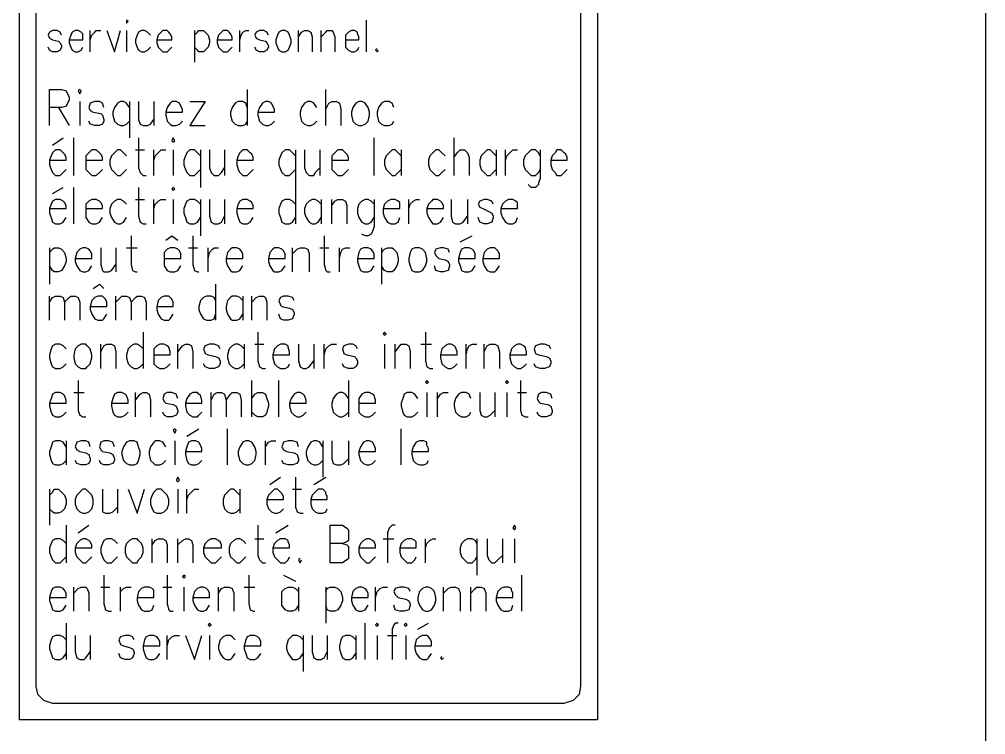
# Model space of a CAD drawing. Header units: millimetres. Extents: x 112 to 1408, y 148 to 1021.
# Drawn here: x 591 to 649.5, y 278.1 to 321.4 of the extents above; entities that cross this region are included whole.
import ezdxf

# ---------------------------------------------------------------- set-up
doc = ezdxf.new("R2010")
doc.units = ezdxf.units.MM
doc.layers.get('0').update_dxf_attribs({"color": 5, "lineweight": 30})

msp = doc.modelspace()

# ---------------------------------------------------------------- linework, layer by layer
for p, q in [((649.521, 234.499), (649.521, 366.999)), ((591.021, 278.999), (591.021, 353.999)), ((626.021, 353.999), (626.021, 278.999)), ((626.021, 278.999), (591.021, 278.999))]:
    msp.add_line(p, q)
for points in [[(591.021, 278.999), (591.021, 353.999)], [(626.021, 353.999), (626.021, 278.999)], [(592.026, 351.992), (592.026, 281.008)], [(625.015, 281.008), (625.015, 351.992)], [(597.509, 321.244), (597.509, 321.153), (597.601, 321.244), (597.509, 321.335), (597.509, 321.244), (597.509, 321.244)], [(612.039, 319.42), (612.039, 321.335)], [(593.58, 320.423), (593.489, 320.606), (593.306, 320.697), (593.032, 320.697), (592.849, 320.606), (592.758, 320.423), (592.849, 320.241), (593.032, 320.149), (593.398, 320.058), (593.489, 319.967), (593.58, 319.785), (593.58, 319.693), (593.489, 319.511), (593.306, 319.42), (593.032, 319.42), (592.849, 319.511), (592.758, 319.693)], [(594.037, 320.149), (594.86, 320.149), (594.86, 320.332), (594.86, 320.514), (594.768, 320.606), (594.586, 320.697), (594.403, 320.697), (594.22, 320.606), (594.129, 320.423), (594.037, 320.149), (594.037, 319.967), (594.129, 319.693), (594.22, 319.511), (594.403, 319.42), (594.586, 319.42), (594.768, 319.511), (594.86, 319.693)], [(595.316, 319.42), (595.316, 320.697)], [(595.316, 320.149), (595.408, 320.423), (595.591, 320.606), (595.682, 320.697), (595.956, 320.697)], [(596.322, 320.697), (596.778, 319.42), (597.144, 320.697)], [(597.509, 320.697), (597.509, 319.42)], [(598.971, 320.423), (598.789, 320.606), (598.606, 320.697), (598.423, 320.697), (598.24, 320.606), (598.149, 320.423), (598.058, 320.149), (598.058, 319.967), (598.149, 319.693), (598.24, 319.511), (598.423, 319.42), (598.606, 319.42), (598.789, 319.511), (598.971, 319.693)], [(599.337, 320.149), (600.251, 320.149), (600.251, 320.332), (600.159, 320.514), (600.068, 320.606), (599.976, 320.697), (599.702, 320.697), (599.611, 320.606), (599.428, 320.423), (599.337, 320.149), (599.337, 319.967), (599.428, 319.693), (599.611, 319.511), (599.702, 319.42), (599.976, 319.42), (600.068, 319.511), (600.251, 319.693)], [(601.621, 320.697), (601.621, 318.781)], [(601.621, 320.423), (601.804, 320.606), (601.895, 320.697), (602.169, 320.697), (602.261, 320.606), (602.444, 320.423), (602.535, 320.149), (602.535, 319.967), (602.444, 319.693), (602.261, 319.511), (602.169, 319.42), (601.895, 319.42), (601.804, 319.511), (601.621, 319.693)], [(602.992, 320.149), (603.906, 320.149), (603.906, 320.332), (603.814, 320.514), (603.723, 320.606), (603.631, 320.697), (603.357, 320.697), (603.266, 320.606), (603.083, 320.423), (602.992, 320.149), (602.992, 319.967), (603.083, 319.693), (603.266, 319.511), (603.357, 319.42), (603.631, 319.42), (603.723, 319.511), (603.906, 319.693)], [(604.362, 319.42), (604.362, 320.697)], [(604.362, 320.149), (604.454, 320.423), (604.545, 320.606), (604.728, 320.697), (604.911, 320.697)], [(606.098, 320.423), (606.007, 320.606), (605.824, 320.697), (605.55, 320.697), (605.367, 320.606), (605.276, 320.423), (605.367, 320.241), (605.55, 320.149), (605.916, 320.058), (606.007, 319.967), (606.098, 319.785), (606.098, 319.693), (606.007, 319.511), (605.824, 319.42), (605.55, 319.42), (605.367, 319.511), (605.276, 319.693)], [(606.921, 320.697), (606.738, 320.606), (606.647, 320.423), (606.555, 320.149), (606.555, 319.967), (606.647, 319.693), (606.738, 319.511), (606.921, 319.42), (607.105, 319.42), (607.288, 319.511), (607.379, 319.693), (607.47, 319.967), (607.47, 320.149), (607.379, 320.423), (607.288, 320.606), (607.105, 320.697), (606.921, 320.697), (606.921, 320.697)], [(607.927, 319.42), (607.927, 320.697)], [(607.927, 320.332), (608.11, 320.606), (608.293, 320.697), (608.476, 320.697), (608.658, 320.606), (608.75, 320.332), (608.75, 319.42)], [(609.298, 319.42), (609.298, 320.697)], [(609.298, 320.332), (609.572, 320.606), (609.663, 320.697), (609.938, 320.697), (610.029, 320.606), (610.12, 320.332), (610.12, 319.42)], [(610.76, 320.149), (611.582, 320.149), (611.582, 320.332), (611.491, 320.514), (611.491, 320.606), (611.308, 320.697), (611.125, 320.697), (610.943, 320.606), (610.76, 320.423), (610.76, 320.149), (610.76, 319.967), (610.76, 319.693), (610.943, 319.511), (611.125, 319.42), (611.308, 319.42), (611.491, 319.511), (611.582, 319.693)], [(612.679, 319.602), (612.587, 319.511), (612.679, 319.42), (612.77, 319.511)], [(592.849, 314.949), (592.849, 317.139), (593.58, 317.139), (593.855, 317.048), (593.946, 316.865), (594.037, 316.683), (594.037, 316.5), (593.946, 316.318), (593.855, 316.135), (593.58, 316.044), (592.849, 316.044)], [(594.586, 317.048), (594.677, 316.865), (594.768, 317.048), (594.677, 317.139), (594.586, 317.048), (594.586, 317.048)], [(604.819, 317.139), (604.819, 314.949)], [(609.572, 314.949), (609.572, 317.139)], [(593.398, 316.044), (594.037, 314.949)], [(594.677, 316.409), (594.677, 314.949)], [(596.139, 316.044), (596.047, 316.318), (595.865, 316.409), (595.591, 316.409), (595.316, 316.318), (595.225, 316.044), (595.316, 315.862), (595.499, 315.77), (595.956, 315.679), (596.047, 315.588), (596.139, 315.314), (596.139, 315.223), (596.047, 315.04), (595.865, 314.949), (595.591, 314.949), (595.316, 315.04), (595.225, 315.223)], [(597.692, 316.044), (597.509, 316.318), (597.327, 316.409), (597.144, 316.409), (596.961, 316.318), (596.778, 316.044), (596.687, 315.77), (596.687, 315.588), (596.778, 315.223), (596.961, 315.04), (597.144, 314.949), (597.327, 314.949), (597.509, 315.04), (597.692, 315.223)], [(597.692, 316.409), (597.692, 314.219)], [(598.24, 316.409), (598.24, 315.314), (598.332, 315.04), (598.515, 314.949), (598.789, 314.949), (598.971, 315.04), (599.154, 315.314)], [(599.154, 316.409), (599.154, 314.949)], [(599.885, 315.77), (600.89, 315.77), (600.89, 315.953), (600.799, 316.135), (600.707, 316.318), (600.525, 316.409), (600.251, 316.409), (600.159, 316.318), (599.976, 316.044), (599.885, 315.77), (599.885, 315.588), (599.976, 315.223), (600.159, 315.04), (600.251, 314.949), (600.525, 314.949), (600.707, 315.04), (600.89, 315.223)], [(601.347, 316.409), (602.261, 316.409), (601.347, 314.949), (602.261, 314.949)], [(604.819, 316.044), (604.728, 316.318), (604.545, 316.409), (604.271, 316.409), (604.088, 316.318), (603.906, 316.044), (603.814, 315.77), (603.814, 315.588), (603.906, 315.223), (604.088, 315.04), (604.271, 314.949), (604.545, 314.949), (604.728, 315.04), (604.819, 315.223)], [(605.459, 315.77), (606.464, 315.77), (606.464, 315.953), (606.373, 316.135), (606.281, 316.318), (606.098, 316.409), (605.916, 316.409), (605.733, 316.318), (605.55, 316.044), (605.459, 315.77), (605.459, 315.588), (605.55, 315.223), (605.733, 315.04), (605.916, 314.949), (606.098, 314.949), (606.281, 315.04), (606.464, 315.223)], [(609.024, 316.044), (608.841, 316.318), (608.658, 316.409), (608.476, 316.409), (608.293, 316.318), (608.11, 316.044), (608.019, 315.77), (608.019, 315.588), (608.11, 315.223), (608.293, 315.04), (608.476, 314.949), (608.658, 314.949), (608.841, 315.04), (609.024, 315.223)], [(609.572, 315.953), (609.755, 316.318), (609.938, 316.409), (610.212, 316.409), (610.394, 316.318), (610.486, 315.953), (610.486, 314.949)], [(611.582, 316.409), (611.4, 316.318), (611.217, 316.044), (611.125, 315.77), (611.125, 315.588), (611.217, 315.223), (611.4, 315.04), (611.582, 314.949), (611.765, 314.949), (611.948, 315.04), (612.13, 315.223), (612.222, 315.588), (612.222, 315.77), (612.13, 316.044), (611.948, 316.318), (611.765, 316.409), (611.582, 316.409), (611.582, 316.409)], [(613.684, 316.044), (613.592, 316.318), (613.41, 316.409), (613.136, 316.409), (612.953, 316.318), (612.77, 316.044), (612.679, 315.77), (612.679, 315.588), (612.77, 315.223), (612.953, 315.04), (613.136, 314.949), (613.41, 314.949), (613.592, 315.04), (613.684, 315.223)], [(593.032, 313.763), (593.672, 314.219)], [(594.311, 311.939), (594.311, 314.219)], [(598.24, 314.219), (598.24, 312.395), (598.332, 312.121), (598.515, 311.939), (598.697, 311.939)], [(600.251, 314.037), (600.342, 313.946), (600.433, 314.037), (600.342, 314.219), (600.251, 314.037), (600.251, 314.037)], [(612.496, 311.939), (612.496, 314.219)], [(617.339, 311.939), (617.339, 314.219)], [(592.849, 312.851), (593.855, 312.851), (593.855, 313.033), (593.763, 313.216), (593.672, 313.307), (593.489, 313.489), (593.215, 313.489), (593.032, 313.307), (592.941, 313.125), (592.849, 312.851), (592.849, 312.577), (592.941, 312.303), (593.032, 312.121), (593.215, 311.939), (593.489, 311.939), (593.672, 312.121), (593.855, 312.303)], [(595.042, 312.851), (596.047, 312.851), (596.047, 313.033), (595.956, 313.216), (595.865, 313.307), (595.682, 313.489), (595.408, 313.489), (595.225, 313.307), (595.042, 313.125), (595.042, 312.851), (595.042, 312.577), (595.042, 312.303), (595.225, 312.121), (595.408, 311.939), (595.682, 311.939), (595.865, 312.121), (596.047, 312.303)], [(597.509, 313.125), (597.327, 313.307), (597.144, 313.489), (596.961, 313.489), (596.778, 313.307), (596.596, 313.125), (596.504, 312.851), (596.504, 312.577), (596.596, 312.303), (596.778, 312.121), (596.961, 311.939), (597.144, 311.939), (597.327, 312.121), (597.509, 312.303)], [(598.058, 313.489), (598.606, 313.489)], [(599.154, 311.939), (599.154, 313.489)], [(599.154, 312.851), (599.246, 313.125), (599.428, 313.307), (599.611, 313.489), (599.885, 313.489)], [(600.342, 313.489), (600.342, 311.939)], [(601.987, 313.125), (601.804, 313.307), (601.621, 313.489), (601.347, 313.489), (601.164, 313.307), (601.073, 313.125), (600.982, 312.851), (600.982, 312.577), (601.073, 312.303), (601.164, 312.121), (601.347, 311.939), (601.621, 311.939), (601.804, 312.121), (601.987, 312.303)], [(601.987, 313.489), (601.987, 311.209)], [(602.535, 313.489), (602.535, 312.395), (602.626, 312.121), (602.809, 311.939), (603.083, 311.939), (603.266, 312.121), (603.449, 312.395)], [(603.449, 313.489), (603.449, 311.939)], [(604.18, 312.851), (605.185, 312.851), (605.185, 313.033), (605.093, 313.216), (605.002, 313.307), (604.819, 313.489), (604.545, 313.489), (604.362, 313.307), (604.271, 313.125), (604.18, 312.851), (604.18, 312.577), (604.271, 312.303), (604.362, 312.121), (604.545, 311.939), (604.819, 311.939), (605.002, 312.121), (605.185, 312.303)], [(607.745, 313.125), (607.562, 313.307), (607.379, 313.489), (607.105, 313.489), (606.921, 313.307), (606.829, 313.125), (606.738, 312.851), (606.738, 312.577), (606.829, 312.303), (606.921, 312.121), (607.105, 311.939), (607.379, 311.939), (607.562, 312.121), (607.745, 312.303)], [(607.745, 313.489), (607.745, 311.209)], [(608.293, 313.489), (608.293, 312.395), (608.384, 312.121), (608.567, 311.939), (608.841, 311.939), (608.932, 312.121), (609.207, 312.395)], [(609.207, 313.489), (609.207, 311.939)], [(609.938, 312.851), (610.943, 312.851), (610.943, 313.033), (610.851, 313.216), (610.76, 313.307), (610.577, 313.489), (610.303, 313.489), (610.12, 313.307), (609.938, 313.125), (609.938, 312.851), (609.938, 312.577), (609.938, 312.303), (610.12, 312.121), (610.303, 311.939), (610.577, 311.939), (610.76, 312.121), (610.943, 312.303)], [(614.141, 313.125), (613.958, 313.307), (613.775, 313.489), (613.592, 313.489), (613.41, 313.307), (613.227, 313.125), (613.136, 312.851), (613.136, 312.577), (613.227, 312.303), (613.41, 312.121), (613.592, 311.939), (613.775, 311.939), (613.958, 312.121), (614.141, 312.303)], [(614.141, 313.489), (614.141, 311.939)], [(616.79, 313.125), (616.608, 313.307), (616.425, 313.489), (616.242, 313.489), (616.06, 313.307), (615.877, 313.125), (615.785, 312.851), (615.785, 312.577), (615.877, 312.303), (616.06, 312.121), (616.242, 311.939), (616.425, 311.939), (616.608, 312.121), (616.79, 312.303)], [(617.339, 313.033), (617.521, 313.307), (617.704, 313.489), (617.978, 313.489), (618.161, 313.307), (618.252, 313.033), (618.252, 311.939)], [(619.897, 313.125), (619.714, 313.307), (619.532, 313.489), (619.349, 313.489), (619.166, 313.307), (618.983, 313.125), (618.892, 312.851), (618.892, 312.577), (618.983, 312.303), (619.166, 312.121), (619.349, 311.939), (619.532, 311.939), (619.714, 312.121), (619.897, 312.303)], [(619.897, 313.489), (619.897, 311.939)], [(620.445, 311.939), (620.445, 313.489)], [(620.445, 312.851), (620.537, 313.125), (620.72, 313.307), (620.902, 313.489), (621.176, 313.489)], [(622.548, 313.125), (622.457, 313.307), (622.274, 313.489), (622, 313.489), (621.816, 313.307), (621.633, 313.125), (621.542, 312.851), (621.542, 312.577), (621.633, 312.303), (621.816, 312.121), (622, 311.939), (622.274, 311.939), (622.457, 312.121), (622.548, 312.303)], [(622.548, 313.489), (622.548, 311.756), (622.457, 311.482), (622.457, 311.391), (622.274, 311.209), (622, 311.209), (621.816, 311.391)], [(623.188, 312.851), (624.193, 312.851), (624.193, 313.033), (624.102, 313.216), (624.01, 313.307), (623.828, 313.489), (623.553, 313.489), (623.462, 313.307), (623.279, 313.125), (623.188, 312.851), (623.188, 312.577), (623.279, 312.303), (623.462, 312.121), (623.553, 311.939), (623.828, 311.939), (624.01, 312.121), (624.193, 312.303)], [(593.032, 310.844), (593.672, 311.209)], [(594.311, 309.018), (594.311, 311.209)], [(598.24, 311.209), (598.24, 309.474), (598.332, 309.109), (598.515, 309.018), (598.697, 309.018)], [(600.251, 311.117), (600.342, 311.026), (600.433, 311.117), (600.342, 311.209), (600.251, 311.117), (600.251, 311.117)], [(607.745, 311.209), (607.745, 309.018)], [(592.849, 309.931), (593.855, 309.931), (593.855, 310.114), (593.763, 310.296), (593.672, 310.388), (593.489, 310.479), (593.215, 310.479), (593.032, 310.388), (592.941, 310.205), (592.849, 309.931), (592.849, 309.656), (592.941, 309.383), (593.032, 309.109), (593.215, 309.018), (593.489, 309.018), (593.672, 309.109), (593.855, 309.383)], [(595.042, 309.931), (596.047, 309.931), (596.047, 310.114), (595.956, 310.296), (595.865, 310.388), (595.682, 310.479), (595.408, 310.479), (595.225, 310.388), (595.042, 310.205), (595.042, 309.931), (595.042, 309.656), (595.042, 309.383), (595.225, 309.109), (595.408, 309.018), (595.682, 309.018), (595.865, 309.109), (596.047, 309.383)], [(597.509, 310.205), (597.327, 310.388), (597.144, 310.479), (596.961, 310.479), (596.778, 310.388), (596.596, 310.205), (596.504, 309.931), (596.504, 309.656), (596.596, 309.383), (596.778, 309.109), (596.961, 309.018), (597.144, 309.018), (597.327, 309.109), (597.509, 309.383)], [(598.058, 310.479), (598.606, 310.479)], [(599.154, 309.018), (599.154, 310.479)], [(599.154, 309.931), (599.246, 310.205), (599.428, 310.388), (599.611, 310.479), (599.885, 310.479)], [(600.342, 310.479), (600.342, 309.018)], [(601.987, 310.205), (601.804, 310.388), (601.621, 310.479), (601.347, 310.479), (601.164, 310.388), (601.073, 310.205), (600.982, 309.931), (600.982, 309.656), (601.073, 309.383), (601.164, 309.109), (601.347, 309.018), (601.621, 309.018), (601.804, 309.109), (601.987, 309.383)], [(601.987, 310.479), (601.987, 308.288)], [(602.535, 310.479), (602.535, 309.474), (602.626, 309.109), (602.809, 309.018), (603.083, 309.018), (603.266, 309.109), (603.449, 309.474)], [(603.449, 310.479), (603.449, 309.018)], [(604.18, 309.931), (605.185, 309.931), (605.185, 310.114), (605.093, 310.296), (605.002, 310.388), (604.819, 310.479), (604.545, 310.479), (604.362, 310.388), (604.271, 310.205), (604.18, 309.931), (604.18, 309.656), (604.271, 309.383), (604.362, 309.109), (604.545, 309.018), (604.819, 309.018), (605.002, 309.109), (605.185, 309.383)], [(607.745, 310.205), (607.562, 310.388), (607.379, 310.479), (607.105, 310.479), (606.921, 310.388), (606.829, 310.205), (606.738, 309.931), (606.738, 309.656), (606.829, 309.383), (606.921, 309.109), (607.105, 309.018), (607.379, 309.018), (607.562, 309.109), (607.745, 309.383)], [(609.298, 310.205), (609.115, 310.388), (608.932, 310.479), (608.75, 310.479), (608.567, 310.388), (608.384, 310.205), (608.293, 309.931), (608.293, 309.656), (608.384, 309.383), (608.567, 309.109), (608.75, 309.018), (608.932, 309.018), (609.115, 309.109), (609.298, 309.383)], [(609.298, 310.479), (609.298, 309.018)], [(609.938, 309.018), (609.938, 310.479)], [(609.938, 310.114), (610.12, 310.388), (610.303, 310.479), (610.577, 310.479), (610.76, 310.388), (610.851, 310.114), (610.851, 309.018)], [(612.496, 310.205), (612.313, 310.388), (612.13, 310.479), (611.948, 310.479), (611.765, 310.388), (611.582, 310.205), (611.491, 309.931), (611.491, 309.656), (611.582, 309.383), (611.765, 309.109), (611.948, 309.018), (612.13, 309.018), (612.313, 309.109), (612.496, 309.383)], [(612.496, 310.479), (612.496, 308.835), (612.405, 308.562), (612.313, 308.379), (612.13, 308.288), (611.948, 308.288), (611.765, 308.379)], [(613.044, 309.931), (614.049, 309.931), (614.049, 310.114), (614.049, 310.296), (613.958, 310.388), (613.775, 310.479), (613.501, 310.479), (613.318, 310.388), (613.136, 310.205), (613.044, 309.931), (613.044, 309.656), (613.136, 309.383), (613.318, 309.109), (613.501, 309.018), (613.775, 309.018), (613.958, 309.109), (614.049, 309.383)], [(614.598, 309.018), (614.598, 310.479)], [(614.598, 309.931), (614.689, 310.205), (614.872, 310.388), (615.054, 310.479), (615.237, 310.479)], [(615.694, 309.931), (616.699, 309.931), (616.699, 310.114), (616.608, 310.296), (616.516, 310.388), (616.334, 310.479), (616.06, 310.479), (615.968, 310.388), (615.785, 310.205), (615.694, 309.931), (615.694, 309.656), (615.785, 309.383), (615.968, 309.109), (616.06, 309.018), (616.334, 309.018), (616.516, 309.109), (616.699, 309.383)], [(617.156, 310.479), (617.156, 309.474), (617.247, 309.109), (617.43, 309.018), (617.704, 309.018), (617.887, 309.109), (618.161, 309.474)], [(618.161, 310.479), (618.161, 309.018)], [(619.714, 310.205), (619.623, 310.388), (619.349, 310.479), (619.166, 310.479), (618.892, 310.388), (618.801, 310.205), (618.892, 310.023), (619.075, 309.931), (619.44, 309.749), (619.623, 309.656), (619.714, 309.474), (619.714, 309.383), (619.623, 309.109), (619.349, 309.018), (619.166, 309.018), (618.892, 309.109), (618.801, 309.383)], [(620.171, 309.931), (621.176, 309.931), (621.176, 310.114), (621.176, 310.296), (621.085, 310.388), (620.902, 310.479), (620.628, 310.479), (620.445, 310.388), (620.263, 310.205), (620.171, 309.931), (620.171, 309.656), (620.263, 309.383), (620.445, 309.109), (620.628, 309.018), (620.902, 309.018), (621.085, 309.109), (621.176, 309.383)], [(597.784, 308.288), (597.784, 306.554), (597.875, 306.189), (598.058, 306.098), (598.149, 306.098)], [(599.885, 308.014), (600.251, 308.288), (600.616, 308.014)], [(601.53, 308.288), (601.53, 306.554), (601.621, 306.189), (601.804, 306.098), (601.895, 306.098)], [(609.481, 308.288), (609.481, 306.554), (609.572, 306.189), (609.663, 306.098), (609.846, 306.098)], [(617.704, 307.923), (618.435, 308.288)], [(592.849, 307.558), (592.849, 305.368)], [(592.849, 307.284), (593.032, 307.467), (593.124, 307.558), (593.398, 307.558), (593.58, 307.467), (593.763, 307.284), (593.855, 306.919), (593.855, 306.737), (593.763, 306.463), (593.58, 306.189), (593.398, 306.098), (593.124, 306.098), (593.032, 306.189), (592.849, 306.463)], [(594.403, 306.919), (595.408, 306.919), (595.408, 307.193), (595.316, 307.376), (595.225, 307.467), (595.042, 307.558), (594.86, 307.558), (594.677, 307.467), (594.494, 307.284), (594.403, 306.919), (594.403, 306.737), (594.494, 306.463), (594.677, 306.189), (594.86, 306.098), (595.042, 306.098), (595.225, 306.189), (595.408, 306.463)], [(595.956, 307.558), (595.956, 306.554), (596.047, 306.189), (596.139, 306.098), (596.413, 306.098), (596.596, 306.189), (596.87, 306.554)], [(596.87, 307.558), (596.87, 306.098)], [(597.509, 307.558), (598.149, 307.558)], [(599.794, 306.919), (600.799, 306.919), (600.799, 307.193), (600.707, 307.376), (600.616, 307.467), (600.433, 307.558), (600.159, 307.558), (599.976, 307.467), (599.794, 307.284), (599.794, 306.919), (599.794, 306.737), (599.794, 306.463), (599.976, 306.189), (600.159, 306.098), (600.433, 306.098), (600.616, 306.189), (600.799, 306.463)], [(601.256, 307.558), (601.804, 307.558)], [(602.444, 306.098), (602.444, 307.558)], [(602.444, 306.919), (602.535, 307.284), (602.718, 307.467), (602.809, 307.558), (603.083, 307.558)], [(603.54, 306.919), (604.545, 306.919), (604.545, 307.193), (604.454, 307.376), (604.362, 307.467), (604.18, 307.558), (603.906, 307.558), (603.814, 307.467), (603.631, 307.284), (603.54, 306.919), (603.54, 306.737), (603.631, 306.463), (603.814, 306.189), (603.906, 306.098), (604.18, 306.098), (604.362, 306.189), (604.545, 306.463)], [(606.098, 306.919), (607.105, 306.919), (607.105, 307.193), (607.012, 307.376), (606.921, 307.467), (606.738, 307.558), (606.464, 307.558), (606.373, 307.467), (606.19, 307.284), (606.098, 306.919), (606.098, 306.737), (606.19, 306.463), (606.373, 306.189), (606.464, 306.098), (606.738, 306.098), (606.921, 306.189), (607.105, 306.463)], [(607.562, 306.098), (607.562, 307.558)], [(607.562, 307.193), (607.836, 307.467), (608.019, 307.558), (608.293, 307.558), (608.476, 307.467), (608.567, 307.193), (608.567, 306.098)], [(609.207, 307.558), (609.755, 307.558)], [(610.394, 306.098), (610.394, 307.558)], [(610.394, 306.919), (610.486, 307.284), (610.577, 307.467), (610.76, 307.558), (611.034, 307.558)], [(611.491, 306.919), (612.496, 306.919), (612.496, 307.193), (612.405, 307.376), (612.313, 307.467), (612.13, 307.558), (611.856, 307.558), (611.674, 307.467), (611.582, 307.284), (611.491, 306.919), (611.491, 306.737), (611.582, 306.463), (611.674, 306.189), (611.856, 306.098), (612.13, 306.098), (612.313, 306.189), (612.496, 306.463)], [(612.953, 307.558), (612.953, 305.368)], [(612.953, 307.284), (613.136, 307.467), (613.318, 307.558), (613.592, 307.558), (613.684, 307.467), (613.867, 307.284), (613.958, 306.919), (613.958, 306.737), (613.867, 306.463), (613.684, 306.189), (613.592, 306.098), (613.318, 306.098), (613.136, 306.189), (612.953, 306.463)], [(614.963, 307.558), (614.78, 307.467), (614.689, 307.284), (614.598, 306.919), (614.598, 306.737), (614.689, 306.463), (614.78, 306.189), (614.963, 306.098), (615.237, 306.098), (615.42, 306.189), (615.603, 306.463), (615.694, 306.737), (615.694, 306.919), (615.603, 307.284), (615.42, 307.467), (615.237, 307.558), (614.963, 307.558), (614.963, 307.558)], [(617.065, 307.284), (616.973, 307.467), (616.699, 307.558), (616.516, 307.558), (616.242, 307.467), (616.151, 307.284), (616.242, 307.102), (616.425, 306.919), (616.79, 306.828), (616.973, 306.737), (617.065, 306.554), (617.065, 306.463), (616.973, 306.189), (616.699, 306.098), (616.516, 306.098), (616.242, 306.189), (616.151, 306.463)], [(617.613, 306.919), (618.618, 306.919), (618.618, 307.193), (618.527, 307.376), (618.435, 307.467), (618.252, 307.558), (617.978, 307.558), (617.796, 307.467), (617.704, 307.284), (617.613, 306.919), (617.613, 306.737), (617.704, 306.463), (617.796, 306.189), (617.978, 306.098), (618.252, 306.098), (618.435, 306.189), (618.618, 306.463)], [(619.075, 306.919), (620.08, 306.919), (620.08, 307.193), (619.989, 307.376), (619.897, 307.467), (619.806, 307.558), (619.532, 307.558), (619.349, 307.467), (619.166, 307.284), (619.075, 306.919), (619.075, 306.737), (619.166, 306.463), (619.349, 306.189), (619.532, 306.098), (619.806, 306.098), (619.897, 306.189), (620.08, 306.463)], [(595.499, 305.095), (595.865, 305.368), (596.139, 305.095)], [(602.9, 305.368), (602.9, 303.179)], [(592.849, 303.179), (592.849, 304.639)], [(592.849, 304.274), (593.032, 304.547), (593.215, 304.639), (593.489, 304.639), (593.672, 304.547), (593.763, 304.274), (593.763, 303.179)], [(593.763, 304.274), (594.037, 304.547), (594.129, 304.639), (594.403, 304.639), (594.586, 304.547), (594.677, 304.274), (594.677, 303.179)], [(595.316, 304), (596.322, 304), (596.322, 304.274), (596.23, 304.456), (596.139, 304.547), (596.047, 304.639), (595.773, 304.639), (595.591, 304.547), (595.408, 304.365), (595.316, 304), (595.316, 303.817), (595.408, 303.544), (595.591, 303.27), (595.773, 303.179), (596.047, 303.179), (596.139, 303.27), (596.322, 303.544)], [(596.87, 303.179), (596.87, 304.639)], [(596.87, 304.274), (597.144, 304.547), (597.235, 304.639), (597.509, 304.639), (597.692, 304.547), (597.784, 304.274), (597.784, 303.179)], [(597.784, 304.274), (598.058, 304.547), (598.149, 304.639), (598.423, 304.639), (598.606, 304.547), (598.697, 304.274), (598.697, 303.179)], [(599.337, 304), (600.342, 304), (600.342, 304.274), (600.251, 304.456), (600.159, 304.547), (600.068, 304.639), (599.794, 304.639), (599.611, 304.547), (599.428, 304.365), (599.337, 304), (599.337, 303.817), (599.428, 303.544), (599.611, 303.27), (599.794, 303.179), (600.068, 303.179), (600.159, 303.27), (600.342, 303.544)], [(602.9, 304.365), (602.809, 304.547), (602.626, 304.639), (602.352, 304.639), (602.169, 304.547), (601.987, 304.365), (601.895, 304), (601.895, 303.817), (601.987, 303.544), (602.169, 303.27), (602.352, 303.179), (602.626, 303.179), (602.809, 303.27), (602.9, 303.544)], [(604.545, 304.365), (604.362, 304.547), (604.18, 304.639), (603.906, 304.639), (603.814, 304.547), (603.631, 304.365), (603.54, 304), (603.54, 303.817), (603.631, 303.544), (603.814, 303.27), (603.906, 303.179), (604.18, 303.179), (604.362, 303.27), (604.545, 303.544)], [(604.545, 304.639), (604.545, 303.179)], [(605.093, 303.179), (605.093, 304.639)], [(605.093, 304.274), (605.367, 304.547), (605.55, 304.639), (605.824, 304.639), (605.916, 304.547), (606.007, 304.274), (606.007, 303.179)], [(607.653, 304.365), (607.562, 304.547), (607.288, 304.639), (607.012, 304.639), (606.829, 304.547), (606.738, 304.365), (606.829, 304.091), (606.921, 304), (607.379, 303.909), (607.562, 303.817), (607.653, 303.635), (607.653, 303.544), (607.562, 303.27), (607.288, 303.179), (607.012, 303.179), (606.829, 303.27), (606.738, 303.544)], [(598.515, 302.449), (598.515, 300.259)], [(605.459, 302.449), (605.459, 300.716), (605.55, 300.351), (605.733, 300.259), (605.916, 300.259)], [(613.044, 302.358), (613.136, 302.267), (613.227, 302.358), (613.136, 302.449), (613.044, 302.358), (613.044, 302.358)], [(615.603, 302.449), (615.603, 300.716), (615.694, 300.351), (615.877, 300.259), (616.06, 300.259)], [(593.855, 301.445), (593.672, 301.628), (593.489, 301.719), (593.215, 301.719), (593.032, 301.628), (592.941, 301.445), (592.849, 301.08), (592.849, 300.898), (592.941, 300.533), (593.032, 300.351), (593.215, 300.259), (593.489, 300.259), (593.672, 300.351), (593.855, 300.533)], [(594.768, 301.719), (594.586, 301.628), (594.403, 301.445), (594.311, 301.08), (594.311, 300.898), (594.403, 300.533), (594.586, 300.351), (594.768, 300.259), (595.042, 300.259), (595.134, 300.351), (595.316, 300.533), (595.408, 300.898), (595.408, 301.08), (595.316, 301.445), (595.134, 301.628), (595.042, 301.719), (594.768, 301.719), (594.768, 301.719)], [(595.956, 300.259), (595.956, 301.719)], [(595.956, 301.263), (596.139, 301.628), (596.322, 301.719), (596.596, 301.719), (596.778, 301.628), (596.87, 301.263), (596.87, 300.259)], [(598.515, 301.445), (598.332, 301.628), (598.149, 301.719), (597.966, 301.719), (597.784, 301.628), (597.601, 301.445), (597.509, 301.08), (597.509, 300.898), (597.601, 300.533), (597.784, 300.351), (597.966, 300.259), (598.149, 300.259), (598.332, 300.351), (598.515, 300.533)], [(599.154, 301.08), (600.159, 301.08), (600.159, 301.263), (600.068, 301.537), (599.976, 301.628), (599.794, 301.719), (599.52, 301.719), (599.337, 301.628), (599.154, 301.445), (599.154, 301.08), (599.154, 300.898), (599.154, 300.533), (599.337, 300.351), (599.52, 300.259), (599.794, 300.259), (599.976, 300.351), (600.159, 300.533)], [(600.616, 300.259), (600.616, 301.719)], [(600.616, 301.263), (600.89, 301.628), (601.073, 301.719), (601.256, 301.719), (601.438, 301.628), (601.53, 301.263), (601.53, 300.259)], [(603.175, 301.445), (603.083, 301.628), (602.809, 301.719), (602.535, 301.719), (602.261, 301.628), (602.169, 301.445), (602.261, 301.172), (602.444, 301.08), (602.9, 300.989), (603.083, 300.898), (603.175, 300.716), (603.175, 300.533), (603.083, 300.351), (602.809, 300.259), (602.535, 300.259), (602.261, 300.351), (602.169, 300.533)], [(604.636, 301.445), (604.454, 301.628), (604.271, 301.719), (604.088, 301.719), (603.906, 301.628), (603.723, 301.445), (603.631, 301.08), (603.631, 300.898), (603.723, 300.533), (603.906, 300.351), (604.088, 300.259), (604.271, 300.259), (604.454, 300.351), (604.636, 300.533)], [(604.636, 301.719), (604.636, 300.259)], [(605.276, 301.719), (605.824, 301.719)], [(606.373, 301.08), (607.379, 301.08), (607.379, 301.263), (607.288, 301.537), (607.288, 301.628), (607.105, 301.719), (606.829, 301.719), (606.647, 301.628), (606.464, 301.445), (606.373, 301.08), (606.373, 300.898), (606.464, 300.533), (606.647, 300.351), (606.829, 300.259), (607.105, 300.259), (607.288, 300.351), (607.379, 300.533)], [(607.927, 301.719), (607.927, 300.716), (608.019, 300.351), (608.201, 300.259), (608.384, 300.259), (608.567, 300.351), (608.841, 300.716)], [(608.841, 301.719), (608.841, 300.259)], [(609.481, 300.259), (609.481, 301.719)], [(609.481, 301.08), (609.572, 301.445), (609.755, 301.628), (609.938, 301.719), (610.212, 301.719)], [(611.491, 301.445), (611.4, 301.628), (611.217, 301.719), (610.943, 301.719), (610.669, 301.628), (610.577, 301.445), (610.669, 301.172), (610.851, 301.08), (611.308, 300.989), (611.4, 300.898), (611.491, 300.716), (611.491, 300.533), (611.4, 300.351), (611.217, 300.259), (610.943, 300.259), (610.669, 300.351), (610.577, 300.533)], [(613.136, 301.719), (613.136, 300.259)], [(613.775, 300.259), (613.775, 301.719)], [(613.775, 301.263), (614.049, 301.628), (614.141, 301.719), (614.415, 301.719), (614.598, 301.628), (614.689, 301.263), (614.689, 300.259)], [(615.329, 301.719), (615.968, 301.719)], [(616.516, 301.08), (617.521, 301.08), (617.521, 301.263), (617.43, 301.537), (617.339, 301.628), (617.156, 301.719), (616.973, 301.719), (616.79, 301.628), (616.608, 301.445), (616.516, 301.08), (616.516, 300.898), (616.608, 300.533), (616.79, 300.351), (616.973, 300.259), (617.156, 300.259), (617.339, 300.351), (617.521, 300.533)], [(618.07, 300.259), (618.07, 301.719)], [(618.07, 301.08), (618.161, 301.445), (618.252, 301.628), (618.435, 301.719), (618.709, 301.719)], [(619.166, 300.259), (619.166, 301.719)], [(619.166, 301.263), (619.349, 301.628), (619.532, 301.719), (619.806, 301.719), (619.989, 301.628), (620.08, 301.263), (620.08, 300.259)], [(620.72, 301.08), (621.725, 301.08), (621.725, 301.263), (621.633, 301.537), (621.542, 301.628), (621.359, 301.719), (621.176, 301.719), (620.994, 301.628), (620.811, 301.445), (620.72, 301.08), (620.72, 300.898), (620.811, 300.533), (620.994, 300.351), (621.176, 300.259), (621.359, 300.259), (621.542, 300.351), (621.725, 300.533)], [(623.188, 301.445), (623.097, 301.628), (622.823, 301.719), (622.548, 301.719), (622.274, 301.628), (622.183, 301.445), (622.274, 301.172), (622.457, 301.08), (622.914, 300.989), (623.097, 300.898), (623.188, 300.716), (623.188, 300.533), (623.097, 300.351), (622.823, 300.259), (622.548, 300.259), (622.274, 300.351), (622.183, 300.533)], [(594.586, 299.53), (594.586, 297.705), (594.677, 297.431), (594.86, 297.34), (595.042, 297.34)], [(605.093, 297.34), (605.093, 299.53)], [(606.738, 297.34), (606.738, 299.53)], [(610.943, 299.53), (610.943, 297.34)], [(615.603, 299.438), (615.694, 299.347), (615.785, 299.438), (615.694, 299.53), (615.603, 299.438), (615.603, 299.438)], [(620.445, 299.438), (620.537, 299.347), (620.628, 299.438), (620.537, 299.53), (620.445, 299.438), (620.445, 299.438)], [(621.359, 299.53), (621.359, 297.705), (621.45, 297.431), (621.633, 297.34), (621.816, 297.34)], [(592.849, 298.161), (593.855, 298.161), (593.855, 298.344), (593.763, 298.617), (593.672, 298.708), (593.489, 298.8), (593.215, 298.8), (593.032, 298.708), (592.941, 298.435), (592.849, 298.161), (592.849, 297.979), (592.941, 297.614), (593.032, 297.431), (593.215, 297.34), (593.489, 297.34), (593.672, 297.431), (593.855, 297.614)], [(594.311, 298.8), (594.951, 298.8)], [(596.596, 298.161), (597.601, 298.161), (597.601, 298.344), (597.509, 298.617), (597.418, 298.708), (597.235, 298.8), (596.961, 298.8), (596.778, 298.708), (596.687, 298.435), (596.596, 298.161), (596.596, 297.979), (596.687, 297.614), (596.778, 297.431), (596.961, 297.34), (597.235, 297.34), (597.418, 297.431), (597.601, 297.614)], [(598.058, 297.34), (598.058, 298.8)], [(598.058, 298.344), (598.332, 298.708), (598.515, 298.8), (598.697, 298.8), (598.88, 298.708), (598.971, 298.344), (598.971, 297.34)], [(600.616, 298.435), (600.525, 298.708), (600.251, 298.8), (599.976, 298.8), (599.794, 298.708), (599.702, 298.435), (599.794, 298.252), (599.885, 298.161), (600.342, 298.07), (600.525, 297.979), (600.616, 297.705), (600.616, 297.614), (600.525, 297.431), (600.251, 297.34), (599.976, 297.34), (599.794, 297.431), (599.702, 297.614)], [(601.073, 298.161), (602.078, 298.161), (602.078, 298.344), (601.987, 298.617), (601.895, 298.708), (601.804, 298.8), (601.53, 298.8), (601.347, 298.708), (601.164, 298.435), (601.073, 298.161), (601.073, 297.979), (601.164, 297.614), (601.347, 297.431), (601.53, 297.34), (601.804, 297.34), (601.895, 297.431), (602.078, 297.614)], [(602.626, 297.34), (602.626, 298.8)], [(602.626, 298.344), (602.809, 298.708), (602.992, 298.8), (603.266, 298.8), (603.449, 298.708), (603.54, 298.344), (603.54, 297.34)], [(603.54, 298.344), (603.814, 298.708), (603.906, 298.8), (604.18, 298.8), (604.362, 298.708), (604.454, 298.344), (604.454, 297.34)], [(605.093, 298.435), (605.276, 298.708), (605.459, 298.8), (605.733, 298.8), (605.916, 298.708), (606.007, 298.435), (606.098, 298.161), (606.098, 297.979), (606.007, 297.614), (605.916, 297.431), (605.733, 297.34), (605.459, 297.34), (605.276, 297.431), (605.093, 297.614)], [(607.379, 298.161), (608.384, 298.161), (608.384, 298.344), (608.293, 298.617), (608.201, 298.708), (608.019, 298.8), (607.836, 298.8), (607.653, 298.708), (607.47, 298.435), (607.379, 298.161), (607.379, 297.979), (607.47, 297.614), (607.653, 297.431), (607.836, 297.34), (608.019, 297.34), (608.201, 297.431), (608.384, 297.614)], [(610.943, 298.435), (610.76, 298.708), (610.577, 298.8), (610.394, 298.8), (610.212, 298.708), (610.029, 298.435), (609.938, 298.161), (609.938, 297.979), (610.029, 297.614), (610.212, 297.431), (610.394, 297.34), (610.577, 297.34), (610.76, 297.431), (610.943, 297.614)], [(611.582, 298.161), (612.587, 298.161), (612.587, 298.344), (612.496, 298.617), (612.405, 298.708), (612.222, 298.8), (611.948, 298.8), (611.765, 298.708), (611.582, 298.435), (611.582, 298.161), (611.582, 297.979), (611.582, 297.614), (611.765, 297.431), (611.948, 297.34), (612.222, 297.34), (612.405, 297.431), (612.587, 297.614)], [(615.146, 298.435), (614.963, 298.708), (614.78, 298.8), (614.506, 298.8), (614.323, 298.708), (614.232, 298.435), (614.141, 298.161), (614.141, 297.979), (614.232, 297.614), (614.323, 297.431), (614.506, 297.34), (614.78, 297.34), (614.963, 297.431), (615.146, 297.614)], [(615.694, 298.8), (615.694, 297.34)], [(616.334, 297.34), (616.334, 298.8)], [(616.334, 298.161), (616.334, 298.435), (616.516, 298.708), (616.699, 298.8), (616.973, 298.8)], [(618.344, 298.435), (618.252, 298.708), (618.07, 298.8), (617.796, 298.8), (617.613, 298.708), (617.43, 298.435), (617.339, 298.161), (617.339, 297.979), (617.43, 297.614), (617.613, 297.431), (617.796, 297.34), (618.07, 297.34), (618.252, 297.431), (618.344, 297.614)], [(618.892, 298.8), (618.892, 297.705), (618.983, 297.431), (619.166, 297.34), (619.349, 297.34), (619.532, 297.431), (619.806, 297.705)], [(619.806, 298.8), (619.806, 297.34)], [(620.537, 298.8), (620.537, 297.34)], [(621.176, 298.8), (621.725, 298.8)], [(623.279, 298.435), (623.188, 298.708), (622.914, 298.8), (622.64, 298.8), (622.457, 298.708), (622.366, 298.435), (622.457, 298.252), (622.548, 298.161), (623.005, 298.07), (623.188, 297.979), (623.279, 297.705), (623.279, 297.614), (623.188, 297.431), (622.914, 297.34), (622.64, 297.34), (622.457, 297.431), (622.366, 297.614)], [(600.342, 296.519), (600.433, 296.336), (600.525, 296.519), (600.433, 296.61), (600.342, 296.519), (600.342, 296.519)], [(601.164, 296.154), (601.895, 296.61)], [(603.631, 294.419), (603.631, 296.61)], [(614.141, 294.419), (614.141, 296.61)], [(593.855, 295.515), (593.672, 295.789), (593.489, 295.88), (593.215, 295.88), (593.032, 295.789), (592.941, 295.515), (592.849, 295.242), (592.849, 295.059), (592.941, 294.693), (593.032, 294.51), (593.215, 294.419), (593.489, 294.419), (593.672, 294.51), (593.855, 294.693)], [(593.855, 295.88), (593.855, 294.419)], [(595.316, 295.515), (595.225, 295.789), (595.042, 295.88), (594.768, 295.88), (594.494, 295.789), (594.403, 295.515), (594.494, 295.333), (594.677, 295.242), (595.042, 295.15), (595.225, 295.059), (595.316, 294.784), (595.316, 294.693), (595.225, 294.51), (595.042, 294.419), (594.768, 294.419), (594.494, 294.51), (594.403, 294.693)], [(596.778, 295.515), (596.687, 295.789), (596.413, 295.88), (596.139, 295.88), (595.956, 295.789), (595.865, 295.515), (595.956, 295.333), (596.047, 295.242), (596.504, 295.15), (596.687, 295.059), (596.778, 294.784), (596.778, 294.693), (596.687, 294.51), (596.413, 294.419), (596.139, 294.419), (595.956, 294.51), (595.865, 294.693)], [(597.692, 295.88), (597.509, 295.789), (597.327, 295.515), (597.235, 295.242), (597.235, 295.059), (597.327, 294.693), (597.509, 294.51), (597.692, 294.419), (597.966, 294.419), (598.149, 294.51), (598.24, 294.693), (598.332, 295.059), (598.332, 295.242), (598.24, 295.515), (598.149, 295.789), (597.966, 295.88), (597.692, 295.88), (597.692, 295.88)], [(599.885, 295.515), (599.702, 295.789), (599.52, 295.88), (599.246, 295.88), (599.154, 295.789), (598.971, 295.515), (598.88, 295.242), (598.88, 295.059), (598.971, 294.693), (599.154, 294.51), (599.246, 294.419), (599.52, 294.419), (599.702, 294.51), (599.885, 294.693)], [(600.433, 295.88), (600.433, 294.419)], [(601.073, 295.242), (602.078, 295.242), (602.078, 295.424), (601.987, 295.607), (601.895, 295.789), (601.713, 295.88), (601.438, 295.88), (601.256, 295.789), (601.164, 295.515), (601.073, 295.242), (601.073, 295.059), (601.164, 294.693), (601.256, 294.51), (601.438, 294.419), (601.713, 294.419), (601.895, 294.51), (602.078, 294.693)], [(604.728, 295.88), (604.545, 295.789), (604.362, 295.515), (604.271, 295.242), (604.271, 295.059), (604.362, 294.693), (604.545, 294.51), (604.728, 294.419), (604.911, 294.419), (605.093, 294.51), (605.276, 294.693), (605.367, 295.059), (605.367, 295.242), (605.276, 295.515), (605.093, 295.789), (604.911, 295.88), (604.728, 295.88), (604.728, 295.88)], [(605.916, 294.419), (605.916, 295.88)], [(605.916, 295.242), (605.916, 295.515), (606.098, 295.789), (606.281, 295.88), (606.555, 295.88)], [(607.927, 295.515), (607.836, 295.789), (607.562, 295.88), (607.288, 295.88), (607.012, 295.789), (606.921, 295.515), (607.012, 295.333), (607.196, 295.242), (607.653, 295.15), (607.836, 295.059), (607.927, 294.784), (607.927, 294.693), (607.836, 294.51), (607.562, 294.419), (607.288, 294.419), (607.012, 294.51), (606.921, 294.693)], [(609.389, 295.515), (609.207, 295.789), (609.024, 295.88), (608.841, 295.88), (608.658, 295.789), (608.476, 295.515), (608.384, 295.242), (608.384, 295.059), (608.476, 294.693), (608.658, 294.51), (608.841, 294.419), (609.024, 294.419), (609.207, 294.51), (609.389, 294.693)], [(609.389, 295.88), (609.389, 293.689)], [(609.938, 295.88), (609.938, 294.784), (610.029, 294.51), (610.212, 294.419), (610.486, 294.419), (610.669, 294.51), (610.943, 294.784)], [(610.943, 295.88), (610.943, 294.419)], [(611.582, 295.242), (612.587, 295.242), (612.587, 295.424), (612.496, 295.607), (612.405, 295.789), (612.222, 295.88), (612.039, 295.88), (611.856, 295.789), (611.674, 295.515), (611.582, 295.242), (611.582, 295.059), (611.674, 294.693), (611.856, 294.51), (612.039, 294.419), (612.222, 294.419), (612.405, 294.51), (612.587, 294.693)], [(614.78, 295.242), (615.785, 295.242), (615.785, 295.424), (615.694, 295.607), (615.694, 295.789), (615.511, 295.88), (615.237, 295.88), (615.054, 295.789), (614.872, 295.515), (614.78, 295.242), (614.78, 295.059), (614.872, 294.693), (615.054, 294.51), (615.237, 294.419), (615.511, 294.419), (615.694, 294.51), (615.785, 294.693)], [(600.525, 293.507), (600.616, 293.416), (600.707, 293.507), (600.616, 293.689), (600.525, 293.507), (600.525, 293.507)], [(606.19, 293.233), (606.829, 293.689)], [(607.745, 293.689), (607.745, 291.865), (607.836, 291.591), (608.019, 291.5), (608.201, 291.5)], [(608.841, 293.233), (609.572, 293.689)], [(592.849, 292.959), (592.849, 290.77)], [(592.849, 292.594), (593.032, 292.777), (593.124, 292.959), (593.398, 292.959), (593.58, 292.777), (593.763, 292.594), (593.855, 292.321), (593.855, 292.047), (593.763, 291.773), (593.58, 291.591), (593.398, 291.5), (593.124, 291.5), (593.032, 291.591), (592.849, 291.773)], [(594.86, 292.959), (594.677, 292.777), (594.494, 292.594), (594.403, 292.321), (594.403, 292.047), (594.494, 291.773), (594.677, 291.591), (594.86, 291.5), (595.042, 291.5), (595.225, 291.591), (595.408, 291.773), (595.499, 292.047), (595.499, 292.321), (595.408, 292.594), (595.225, 292.777), (595.042, 292.959), (594.86, 292.959), (594.86, 292.959)], [(596.047, 292.959), (596.047, 291.865), (596.047, 291.591), (596.23, 291.5), (596.504, 291.5), (596.687, 291.591), (596.961, 291.865)], [(596.961, 292.959), (596.961, 291.5)], [(597.601, 292.959), (598.149, 291.5), (598.606, 292.959)], [(599.337, 292.959), (599.154, 292.777), (599.063, 292.594), (598.971, 292.321), (598.971, 292.047), (599.063, 291.773), (599.154, 291.591), (599.337, 291.5), (599.611, 291.5), (599.794, 291.591), (599.976, 291.773), (600.068, 292.047), (600.068, 292.321), (599.976, 292.594), (599.794, 292.777), (599.611, 292.959), (599.337, 292.959), (599.337, 292.959)], [(600.616, 292.959), (600.616, 291.5)], [(601.164, 291.5), (601.164, 292.959)], [(601.164, 292.321), (601.256, 292.594), (601.438, 292.777), (601.621, 292.959), (601.895, 292.959)], [(604.362, 292.594), (604.18, 292.777), (603.997, 292.959), (603.814, 292.959), (603.631, 292.777), (603.449, 292.594), (603.357, 292.321), (603.357, 292.047), (603.449, 291.773), (603.631, 291.591), (603.814, 291.5), (603.997, 291.5), (604.18, 291.591), (604.362, 291.773)], [(604.362, 292.959), (604.362, 291.5)], [(606.007, 292.321), (607.012, 292.321), (607.012, 292.503), (606.921, 292.686), (606.829, 292.777), (606.647, 292.959), (606.464, 292.959), (606.281, 292.777), (606.098, 292.594), (606.007, 292.321), (606.007, 292.047), (606.098, 291.773), (606.281, 291.591), (606.464, 291.5), (606.647, 291.5), (606.829, 291.591), (607.012, 291.773)], [(607.562, 292.959), (608.11, 292.959)], [(608.658, 292.321), (609.663, 292.321), (609.663, 292.503), (609.572, 292.686), (609.572, 292.777), (609.389, 292.959), (609.115, 292.959), (608.932, 292.777), (608.75, 292.594), (608.658, 292.321), (608.658, 292.047), (608.75, 291.773), (608.932, 291.591), (609.115, 291.5), (609.389, 291.5), (609.572, 291.591), (609.663, 291.773)], [(593.855, 290.77), (593.855, 288.489)], [(594.586, 290.314), (595.225, 290.77)], [(605.459, 290.77), (605.459, 288.945), (605.55, 288.671), (605.733, 288.489), (605.916, 288.489)], [(606.555, 290.314), (607.288, 290.77)], [(609.846, 288.489), (609.846, 290.77), (610.577, 290.77), (610.851, 290.587), (610.943, 290.496), (610.943, 290.314), (610.943, 290.131), (610.943, 289.858), (610.851, 289.766), (610.577, 289.675), (609.846, 289.675)], [(613.775, 290.77), (613.592, 290.77), (613.41, 290.587), (613.318, 290.314), (613.318, 288.489)], [(620.902, 290.587), (620.994, 290.496), (621.085, 290.587), (620.994, 290.77), (620.902, 290.587), (620.902, 290.587)], [(593.855, 289.675), (593.672, 289.858), (593.489, 289.949), (593.215, 289.949), (593.032, 289.858), (592.941, 289.675), (592.849, 289.401), (592.849, 289.128), (592.941, 288.854), (593.032, 288.671), (593.215, 288.489), (593.489, 288.489), (593.672, 288.671), (593.855, 288.854)], [(594.403, 289.401), (595.408, 289.401), (595.408, 289.584), (595.316, 289.766), (595.225, 289.858), (595.042, 289.949), (594.86, 289.949), (594.677, 289.858), (594.494, 289.675), (594.403, 289.401), (594.403, 289.128), (594.494, 288.854), (594.677, 288.671), (594.86, 288.489), (595.042, 288.489), (595.225, 288.671), (595.408, 288.854)], [(596.961, 289.675), (596.778, 289.858), (596.596, 289.949), (596.322, 289.949), (596.139, 289.858), (596.047, 289.675), (595.956, 289.401), (595.956, 289.128), (596.047, 288.854), (596.139, 288.671), (596.322, 288.489), (596.596, 288.489), (596.778, 288.671), (596.961, 288.854)], [(597.875, 289.949), (597.692, 289.858), (597.509, 289.675), (597.418, 289.401), (597.418, 289.128), (597.509, 288.854), (597.692, 288.671), (597.875, 288.489), (598.149, 288.489), (598.24, 288.671), (598.423, 288.854), (598.515, 289.128), (598.515, 289.401), (598.423, 289.675), (598.24, 289.858), (598.149, 289.949), (597.875, 289.949), (597.875, 289.949)], [(599.063, 288.489), (599.063, 289.949)], [(599.063, 289.584), (599.246, 289.858), (599.428, 289.949), (599.702, 289.949), (599.885, 289.858), (599.976, 289.584), (599.976, 288.489)], [(600.616, 288.489), (600.616, 289.949)], [(600.616, 289.584), (600.89, 289.858), (601.073, 289.949), (601.256, 289.949), (601.438, 289.858), (601.53, 289.584), (601.53, 288.489)], [(602.169, 289.401), (603.266, 289.401), (603.266, 289.584), (603.175, 289.766), (603.083, 289.858), (602.9, 289.949), (602.626, 289.949), (602.444, 289.858), (602.261, 289.675), (602.169, 289.401), (602.169, 289.128), (602.261, 288.854), (602.444, 288.671), (602.626, 288.489), (602.9, 288.489), (603.083, 288.671), (603.266, 288.854)], [(604.728, 289.675), (604.545, 289.858), (604.362, 289.949), (604.18, 289.949), (603.997, 289.858), (603.814, 289.675), (603.723, 289.401), (603.723, 289.128), (603.814, 288.854), (603.997, 288.671), (604.18, 288.489), (604.362, 288.489), (604.545, 288.671), (604.728, 288.854)], [(605.276, 289.949), (605.824, 289.949)], [(606.373, 289.401), (607.379, 289.401), (607.379, 289.584), (607.288, 289.766), (607.288, 289.858), (607.105, 289.949), (606.829, 289.949), (606.647, 289.858), (606.464, 289.675), (606.373, 289.401), (606.373, 289.128), (606.464, 288.854), (606.647, 288.671), (606.829, 288.489), (607.105, 288.489), (607.288, 288.671), (607.379, 288.854)], [(610.577, 289.675), (610.851, 289.584), (610.943, 289.493), (610.943, 289.219), (610.943, 288.945), (610.943, 288.763), (610.851, 288.671), (610.577, 288.489), (609.846, 288.489)], [(611.582, 289.401), (612.587, 289.401), (612.587, 289.584), (612.496, 289.766), (612.405, 289.858), (612.222, 289.949), (612.039, 289.949), (611.856, 289.858), (611.674, 289.675), (611.582, 289.401), (611.582, 289.128), (611.674, 288.854), (611.856, 288.671), (612.039, 288.489), (612.222, 288.489), (612.405, 288.671), (612.587, 288.854)], [(613.044, 289.949), (613.684, 289.949)], [(614.049, 289.401), (615.054, 289.401), (615.054, 289.584), (615.054, 289.766), (614.963, 289.858), (614.78, 289.949), (614.506, 289.949), (614.323, 289.858), (614.141, 289.675), (614.049, 289.401), (614.049, 289.128), (614.141, 288.854), (614.323, 288.671), (614.506, 288.489), (614.78, 288.489), (614.963, 288.671), (615.054, 288.854)], [(615.603, 288.489), (615.603, 289.949)], [(615.603, 289.401), (615.694, 289.675), (615.877, 289.858), (616.06, 289.949), (616.242, 289.949)], [(618.709, 289.675), (618.618, 289.858), (618.435, 289.949), (618.161, 289.949), (617.978, 289.858), (617.796, 289.675), (617.704, 289.401), (617.704, 289.128), (617.796, 288.854), (617.978, 288.671), (618.161, 288.489), (618.435, 288.489), (618.618, 288.671), (618.709, 288.854)], [(618.709, 289.949), (618.709, 287.759)], [(619.349, 289.949), (619.349, 288.945), (619.44, 288.671), (619.623, 288.489), (619.806, 288.489), (619.989, 288.671), (620.263, 288.945)], [(620.263, 289.949), (620.263, 288.489)], [(620.994, 289.949), (620.994, 288.489)], [(608.019, 288.763), (607.927, 288.671), (608.019, 288.489), (608.11, 288.671)], [(596.139, 287.759), (596.139, 286.026), (596.23, 285.661), (596.413, 285.57), (596.596, 285.57)], [(599.976, 287.759), (599.976, 286.026), (600.068, 285.661), (600.159, 285.57), (600.342, 285.57)], [(600.89, 287.668), (600.982, 287.577), (601.073, 287.668), (600.982, 287.759), (600.89, 287.668), (600.89, 287.668)], [(604.911, 287.759), (604.911, 286.026), (605.002, 285.661), (605.185, 285.57), (605.276, 285.57)], [(607.012, 287.759), (607.745, 287.394)], [(621.45, 285.57), (621.45, 287.759)], [(592.849, 286.391), (593.855, 286.391), (593.855, 286.664), (593.763, 286.847), (593.672, 286.938), (593.489, 287.029), (593.215, 287.029), (593.032, 286.938), (592.941, 286.756), (592.849, 286.391), (592.849, 286.208), (592.941, 285.935), (593.032, 285.661), (593.215, 285.57), (593.489, 285.57), (593.672, 285.661), (593.855, 285.935)], [(594.311, 285.57), (594.311, 287.029)], [(594.311, 286.664), (594.586, 286.938), (594.768, 287.029), (595.042, 287.029), (595.134, 286.938), (595.225, 286.664), (595.225, 285.57)], [(595.956, 287.029), (596.504, 287.029)], [(597.144, 285.57), (597.144, 287.029)], [(597.144, 286.391), (597.144, 286.756), (597.327, 286.938), (597.509, 287.029), (597.784, 287.029)], [(598.149, 286.391), (599.154, 286.391), (599.154, 286.664), (599.154, 286.847), (599.063, 286.938), (598.88, 287.029), (598.606, 287.029), (598.423, 286.938), (598.24, 286.756), (598.149, 286.391), (598.149, 286.208), (598.24, 285.935), (598.423, 285.661), (598.606, 285.57), (598.88, 285.57), (599.063, 285.661), (599.154, 285.935)], [(599.702, 287.029), (600.251, 287.029)], [(600.982, 287.029), (600.982, 285.57)], [(601.53, 286.391), (602.535, 286.391), (602.535, 286.664), (602.444, 286.847), (602.352, 286.938), (602.169, 287.029), (601.987, 287.029), (601.804, 286.938), (601.621, 286.756), (601.53, 286.391), (601.53, 286.208), (601.621, 285.935), (601.804, 285.661), (601.987, 285.57), (602.169, 285.57), (602.352, 285.661), (602.535, 285.935)], [(603.083, 285.57), (603.083, 287.029)], [(603.083, 286.664), (603.266, 286.938), (603.449, 287.029), (603.723, 287.029), (603.906, 286.938), (603.997, 286.664), (603.997, 285.57)], [(604.636, 287.029), (605.276, 287.029)], [(607.927, 285.935), (607.745, 285.661), (607.562, 285.57), (607.288, 285.57), (607.105, 285.661), (606.921, 285.935), (606.921, 286.208), (606.921, 286.391), (606.921, 286.756), (607.105, 286.938), (607.288, 287.029), (607.562, 287.029), (607.745, 286.938), (607.927, 286.756)], [(607.927, 287.029), (607.927, 285.57)], [(609.572, 287.029), (609.572, 284.84)], [(609.572, 286.756), (609.663, 286.938), (609.846, 287.029), (610.12, 287.029), (610.303, 286.938), (610.486, 286.756), (610.577, 286.391), (610.577, 286.208), (610.486, 285.935), (610.303, 285.661), (610.12, 285.57), (609.846, 285.57), (609.663, 285.661), (609.572, 285.935)], [(611.125, 286.391), (612.13, 286.391), (612.13, 286.664), (612.039, 286.847), (611.948, 286.938), (611.765, 287.029), (611.582, 287.029), (611.4, 286.938), (611.217, 286.756), (611.125, 286.391), (611.125, 286.208), (611.217, 285.935), (611.4, 285.661), (611.582, 285.57), (611.765, 285.57), (611.948, 285.661), (612.13, 285.935)], [(612.587, 285.57), (612.587, 287.029)], [(612.587, 286.391), (612.679, 286.756), (612.861, 286.938), (613.044, 287.029), (613.318, 287.029)], [(614.689, 286.756), (614.598, 286.938), (614.323, 287.029), (614.049, 287.029), (613.775, 286.938), (613.684, 286.756), (613.775, 286.573), (613.958, 286.391), (614.415, 286.299), (614.598, 286.208), (614.689, 286.026), (614.689, 285.935), (614.598, 285.661), (614.323, 285.57), (614.049, 285.57), (613.775, 285.661), (613.684, 285.935)], [(615.603, 287.029), (615.42, 286.938), (615.237, 286.756), (615.146, 286.391), (615.146, 286.208), (615.237, 285.935), (615.42, 285.661), (615.603, 285.57), (615.785, 285.57), (615.968, 285.661), (616.151, 285.935), (616.242, 286.208), (616.242, 286.391), (616.151, 286.756), (615.968, 286.938), (615.785, 287.029), (615.603, 287.029), (615.603, 287.029)], [(616.699, 285.57), (616.699, 287.029)], [(616.699, 286.664), (616.973, 286.938), (617.156, 287.029), (617.43, 287.029), (617.613, 286.938), (617.704, 286.664), (617.704, 285.57)], [(618.344, 285.57), (618.344, 287.029)], [(618.344, 286.664), (618.618, 286.938), (618.709, 287.029), (618.983, 287.029), (619.166, 286.938), (619.258, 286.664), (619.258, 285.57)], [(619.897, 286.391), (620.902, 286.391), (620.902, 286.664), (620.811, 286.847), (620.811, 286.938), (620.628, 287.029), (620.354, 287.029), (620.171, 286.938), (619.989, 286.756), (619.897, 286.391), (619.897, 286.208), (619.989, 285.935), (620.171, 285.661), (620.354, 285.57), (620.628, 285.57), (620.811, 285.661), (620.902, 285.935)], [(593.855, 284.84), (593.855, 282.65)], [(602.444, 284.749), (602.535, 284.657), (602.626, 284.749), (602.535, 284.84), (602.444, 284.749), (602.444, 284.749)], [(611.948, 282.65), (611.948, 284.84)], [(612.587, 284.749), (612.679, 284.657), (612.77, 284.749), (612.679, 284.84), (612.587, 284.749), (612.587, 284.749)], [(613.958, 284.84), (613.775, 284.84), (613.684, 284.749), (613.592, 284.475), (613.592, 282.65)], [(614.323, 284.749), (614.415, 284.657), (614.506, 284.749), (614.415, 284.84), (614.323, 284.749), (614.323, 284.749)], [(615.146, 284.475), (615.785, 284.84)], [(593.855, 283.836), (593.672, 284.019), (593.489, 284.11), (593.215, 284.11), (593.032, 284.019), (592.941, 283.836), (592.849, 283.471), (592.849, 283.289), (592.941, 283.015), (593.032, 282.741), (593.215, 282.65), (593.489, 282.65), (593.672, 282.741), (593.855, 283.015)], [(594.403, 284.11), (594.403, 283.106), (594.494, 282.741), (594.677, 282.65), (594.951, 282.65), (595.042, 282.741), (595.316, 283.106)], [(595.316, 284.11), (595.316, 282.65)], [(597.966, 283.836), (597.875, 284.019), (597.692, 284.11), (597.418, 284.11), (597.144, 284.019), (597.053, 283.836), (597.144, 283.562), (597.327, 283.471), (597.692, 283.38), (597.875, 283.289), (597.966, 283.106), (597.966, 283.015), (597.875, 282.741), (597.692, 282.65), (597.418, 282.65), (597.144, 282.741), (597.053, 283.015)], [(598.515, 283.471), (599.52, 283.471), (599.52, 283.745), (599.428, 283.927), (599.337, 284.019), (599.154, 284.11), (598.88, 284.11), (598.697, 284.019), (598.606, 283.836), (598.515, 283.471), (598.515, 283.289), (598.606, 283.015), (598.697, 282.741), (598.88, 282.65), (599.154, 282.65), (599.337, 282.741), (599.52, 283.015)], [(599.976, 282.65), (599.976, 284.11)], [(599.976, 283.471), (600.068, 283.836), (600.251, 284.019), (600.433, 284.11), (600.707, 284.11)], [(601.073, 284.11), (601.621, 282.65), (602.078, 284.11)], [(602.535, 284.11), (602.535, 282.65)], [(604.088, 283.836), (603.906, 284.019), (603.814, 284.11), (603.54, 284.11), (603.357, 284.019), (603.175, 283.836), (603.083, 283.471), (603.083, 283.289), (603.175, 283.015), (603.357, 282.741), (603.54, 282.65), (603.814, 282.65), (603.906, 282.741), (604.088, 283.015)], [(604.636, 283.471), (605.642, 283.471), (605.642, 283.745), (605.55, 283.927), (605.459, 284.019), (605.276, 284.11), (605.002, 284.11), (604.819, 284.019), (604.728, 283.836), (604.636, 283.471), (604.636, 283.289), (604.728, 283.015), (604.819, 282.741), (605.002, 282.65), (605.276, 282.65), (605.459, 282.741), (605.642, 283.015)], [(608.201, 283.836), (608.019, 284.019), (607.836, 284.11), (607.562, 284.11), (607.47, 284.019), (607.288, 283.836), (607.196, 283.471), (607.196, 283.289), (607.288, 283.015), (607.47, 282.741), (607.562, 282.65), (607.836, 282.65), (608.019, 282.741), (608.201, 283.015)], [(608.201, 284.11), (608.201, 281.92)], [(608.75, 284.11), (608.75, 283.106), (608.841, 282.741), (609.024, 282.65), (609.298, 282.65), (609.481, 282.741), (609.663, 283.106)], [(609.663, 284.11), (609.663, 282.65)], [(611.4, 283.836), (611.217, 284.019), (611.034, 284.11), (610.76, 284.11), (610.577, 284.019), (610.486, 283.836), (610.394, 283.471), (610.394, 283.289), (610.486, 283.015), (610.577, 282.741), (610.76, 282.65), (611.034, 282.65), (611.217, 282.741), (611.4, 283.015)], [(611.4, 284.11), (611.4, 282.65)], [(612.679, 284.11), (612.679, 282.65)], [(613.318, 284.11), (613.867, 284.11)], [(614.415, 284.11), (614.415, 282.65)], [(614.963, 283.471), (615.968, 283.471), (615.968, 283.745), (615.877, 283.927), (615.785, 284.019), (615.694, 284.11), (615.42, 284.11), (615.237, 284.019), (615.054, 283.836), (614.963, 283.471), (614.963, 283.289), (615.054, 283.015), (615.237, 282.741), (615.42, 282.65), (615.694, 282.65), (615.785, 282.741), (615.968, 283.015)], [(616.608, 282.833), (616.516, 282.741), (616.608, 282.65), (616.699, 282.741)], [(592.026, 281.008), (592.117, 280.552), (592.484, 280.187), (593.032, 280.003)], [(624.01, 280.003), (624.559, 280.187), (624.924, 280.552), (625.015, 281.008)], [(593.032, 280.003), (624.01, 280.003)], [(626.021, 278.999), (591.021, 278.999)]]:
    msp.add_lwpolyline(points)

doc.saveas('drawing.dxf')
